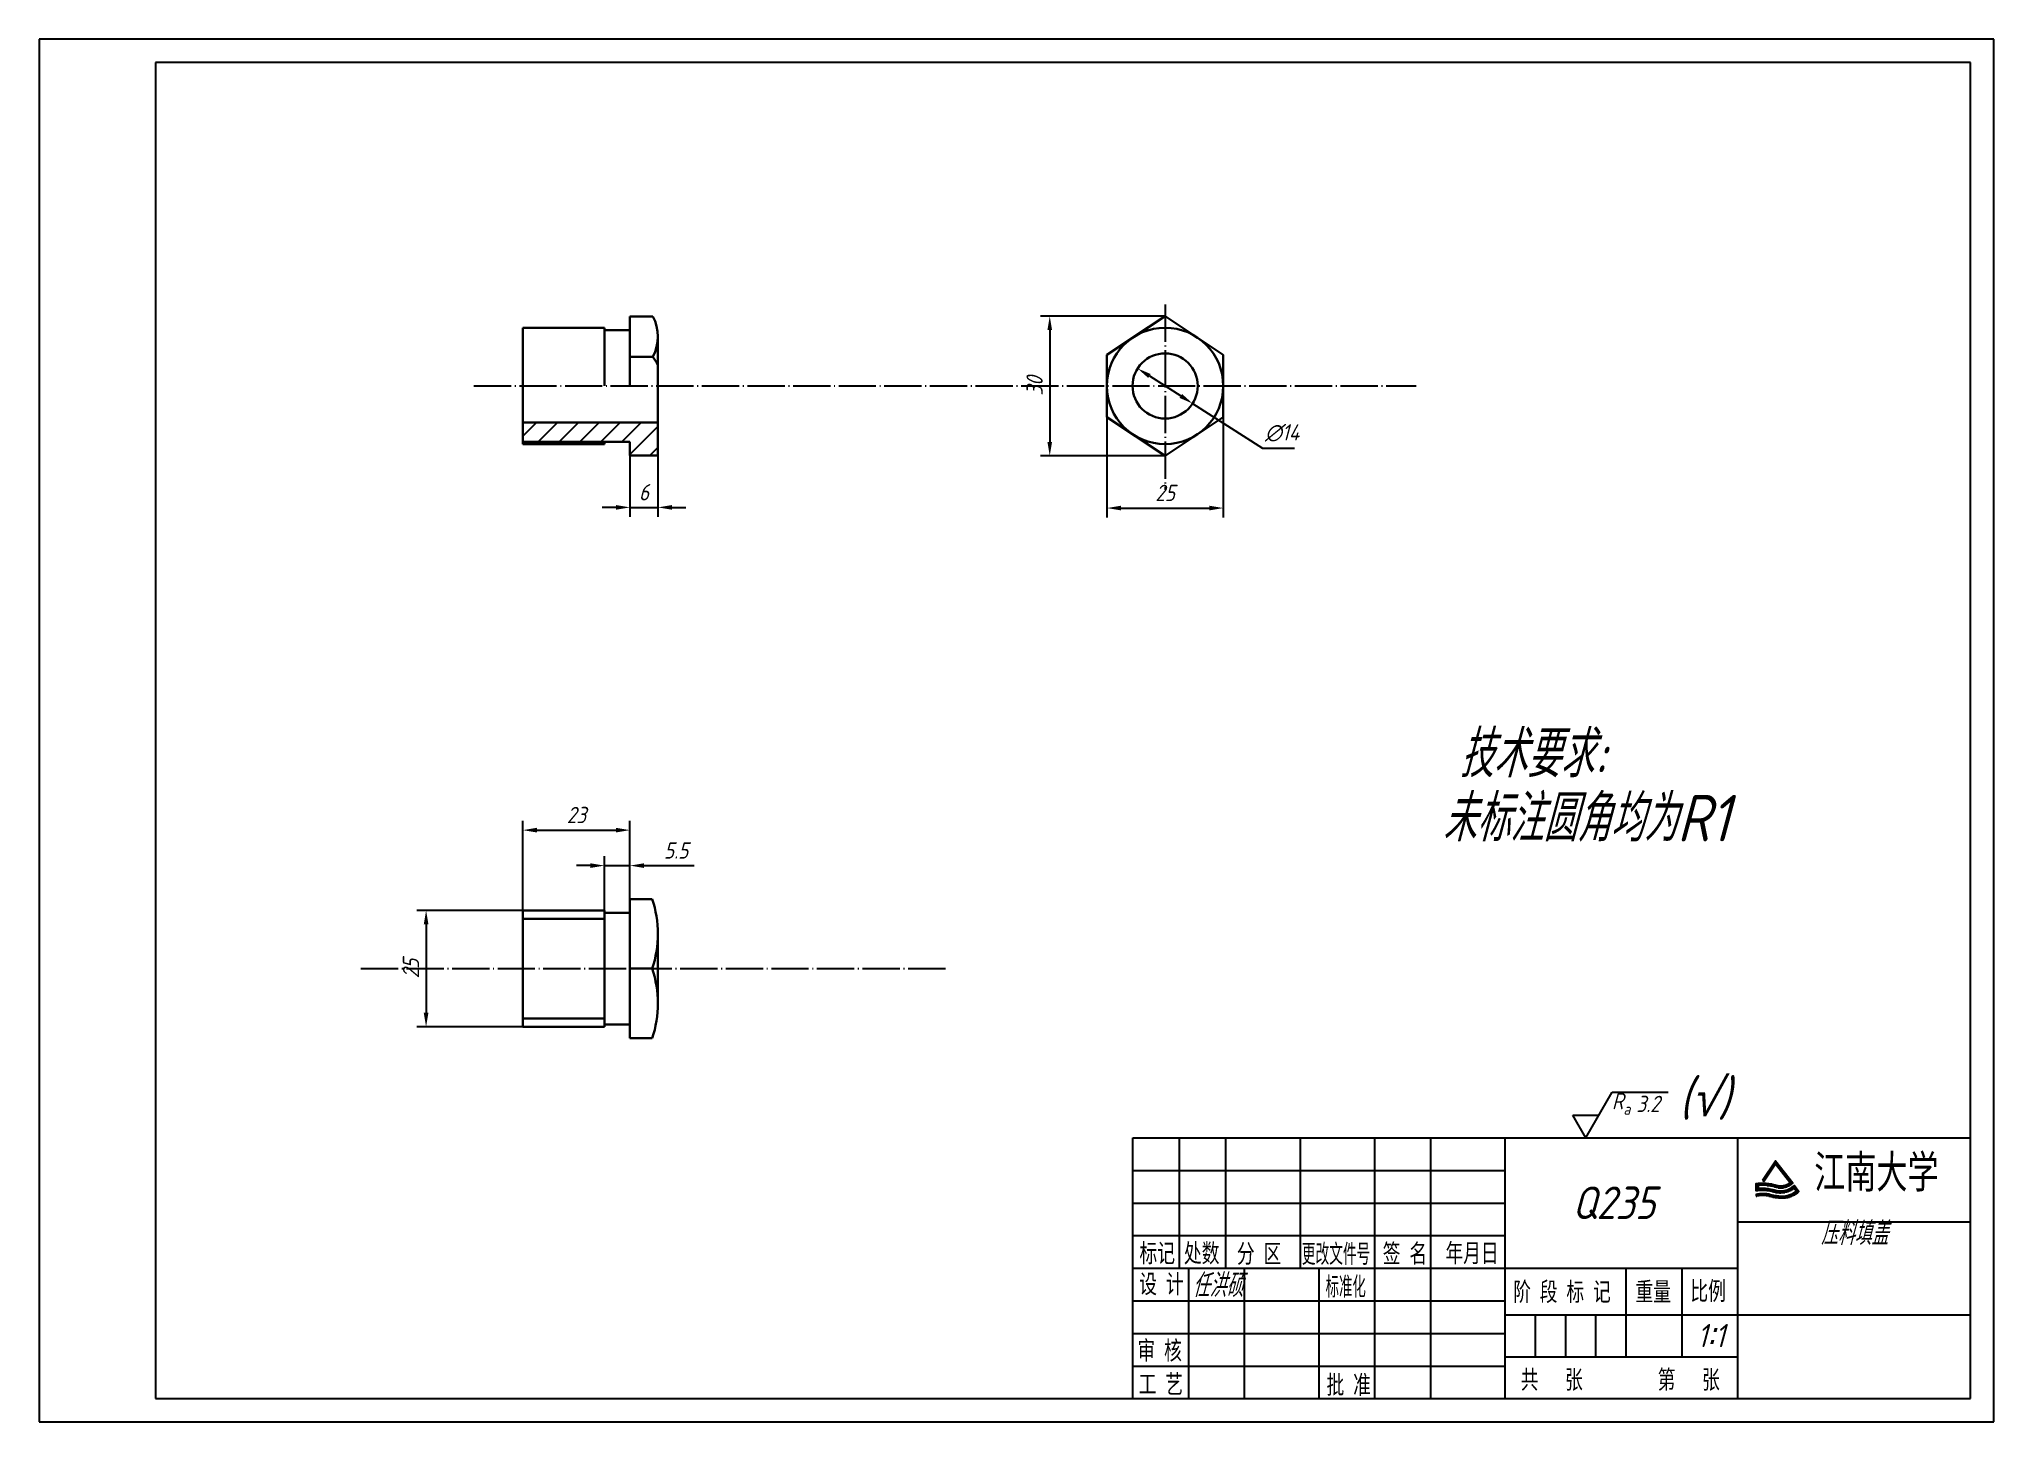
# Model space of a CAD drawing. Header units: millimetres. Extents: x 0 to 420, y 0 to 297.
import ezdxf
from ezdxf.enums import TextEntityAlignment as Align

# ---------------------------------------------------------------- set-up
doc = ezdxf.new("R2010")
doc.units = ezdxf.units.MM
doc.linetypes.add('点画线-25', pattern=[9.8, 8, -0.8, 0.2, -0.8])
for name, color, linetype, lineweight in [('剖面符号', 6, 'Continuous', 25), ('粗实线', 7, 'Continuous', 30), ('细点画线', 1, '点画线-25', 25)]:
    doc.layers.add(name, color=color, linetype=linetype, lineweight=lineweight)
for name, color, linetype in [('图框标题栏-文字', 4, 'Continuous'), ('图框标题栏-粗线', 7, 'Continuous'), ('图框标题栏-细线', 3, 'Continuous'), ('尺寸', 2, 'Continuous'), ('文字及注释', 4, 'Continuous')]:
    doc.layers.add(name, color=color, linetype=linetype)
doc.styles.add('工程字', font='gbeitc.shx', dxfattribs={"bigfont": 'gbcbig.shx'})
doc.styles.add('长仿宋字', font='simfang.ttf', dxfattribs={"width": 0.7})
doc.dimstyles.new('GB', dxfattribs={"dimtxt": 3.5, "dimasz": 3, "dimexe": 2, "dimexo": 0, "dimgap": 1.5, "dimtad": 1, "dimdec": 3, "dimdsep": 46, "dimtxsty": '工程字', "dimcen": 0, "dimclrd": 256, "dimclre": 256, "dimclrt": 256, "dimadec": 1, "dimazin": 2, "dimtp": 0.21, "dimtm": 0.25, "dimtfac": 0.7, "dimtdec": 3, "dimtmove": 0, "dimatfit": 3, "dimfxl": 1, "dimtzin": 0, "dimlwd": -1, "dimlwe": -1, "dimarcsym": 0})
doc.dimstyles.new('GB$3', dxfattribs={"dimtxt": 3.5, "dimasz": 3, "dimexe": 2, "dimexo": 0, "dimgap": 1.5, "dimtad": 1, "dimtoh": 1, "dimdec": 3, "dimdsep": 46, "dimtxsty": '工程字', "dimcen": 0, "dimclrd": 256, "dimclre": 256, "dimclrt": 256, "dimadec": 1, "dimazin": 2, "dimtp": 0.21, "dimtm": 0.25, "dimtfac": 0.7, "dimtdec": 3, "dimtmove": 0, "dimatfit": 2, "dimfxl": 1, "dimtzin": 0, "dimlwd": -1, "dimlwe": -1, "dimarcsym": 0})

# ---------------------------------------------------------------- blocks, each defined once
blk = doc.blocks.new('标题栏填写')
at = {"layer": '文字及注释', "style": '工程字'}
for tag, height, p in [('材料', 7, (103.3, 38.56)), ('名称', 10, (153.9, 23.81)), ('设计', 5, (18.2, 21.83)), ('比例', 5, (124.2, 11.04)), ('图号', 7, (153.44, 4.15))]:
    blk.add_attdef(tag, text='', height=height, dxfattribs=at).set_placement(p, align=Align.CENTER)
blk = doc.blocks.new('*D13')
at = {"layer": 'Defpoints', "color": 0, "transparency": 16777216}
for p in [(241.93, 237.5), (217.14, 207.5), (241.93, 207.5)]:
    blk.add_point(p, dxfattribs=at)
at = {"layer": '尺寸', "transparency": 16777216}
for p, q in [((241.93, 237.5), (215.14, 237.5)), ((217.14, 234.5), (217.14, 210.5)), ((241.93, 207.5), (215.14, 207.5))]:
    blk.add_line(p, q, dxfattribs=at)
for points in [[(216.64, 234.5), (217.64, 234.5), (217.14, 237.5)], [(216.64, 210.5), (217.64, 210.5), (217.14, 207.5)]]:
    blk.add_solid(points, dxfattribs=at)
at = {"layer": '尺寸', "transparency": 16777216, "insert": (213.89, 222.5), "char_height": 3.5, "attachment_point": 5, "rotation": 90, "style": '工程字'}
blk.add_mtext('30', dxfattribs=at)
blk = doc.blocks.new('*D14')
at = {"layer": 'Defpoints', "color": 0, "transparency": 16777216}
for p in [(236.02, 226.26), (247.83, 218.74)]:
    blk.add_point(p, dxfattribs=at)
at = {"layer": '尺寸', "transparency": 16777216}
for p, q in [((238.55, 224.65), (245.3, 220.35)), ((247.83, 218.74), (262.86, 209.17)), ((262.86, 209.17), (269.76, 209.17))]:
    blk.add_line(p, q, dxfattribs=at)
for points in [[(238.82, 225.07), (238.29, 224.23), (236.02, 226.26)], [(245.57, 220.78), (245.03, 219.93), (247.83, 218.74)]]:
    blk.add_solid(points, dxfattribs=at)
at = {"layer": '尺寸', "transparency": 16777216, "insert": (267.06, 212.42), "char_height": 3.5, "attachment_point": 5, "style": '工程字'}
blk.add_mtext('∅14', dxfattribs=at)
blk = doc.blocks.new('*D15')
at = {"layer": 'Defpoints', "color": 0, "transparency": 16777216}
for p in [(126.95, 207.55), (132.95, 207.55), (132.95, 196.42)]:
    blk.add_point(p, dxfattribs=at)
at = {"layer": '尺寸', "transparency": 16777216}
for p, q in [((126.95, 207.55), (126.95, 194.42)), ((132.95, 207.55), (132.95, 194.42)), ((123.95, 196.42), (120.95, 196.42)), ((126.95, 196.42), (132.95, 196.42)), ((135.95, 196.42), (138.95, 196.42))]:
    blk.add_line(p, q, dxfattribs=at)
for points in [[(123.95, 196.92), (123.95, 195.92), (126.95, 196.42)], [(135.95, 196.92), (135.95, 195.92), (132.95, 196.42)]]:
    blk.add_solid(points, dxfattribs=at)
at = {"layer": '尺寸', "transparency": 16777216, "insert": (129.95, 199.67), "char_height": 3.5, "attachment_point": 5, "style": '工程字'}
blk.add_mtext('6', dxfattribs=at)
blk = doc.blocks.new('*D16')
at = {"layer": 'Defpoints', "color": 0, "transparency": 16777216}
for p in [(126.95, 127.1), (103.95, 109.86), (126.95, 109.86)]:
    blk.add_point(p, dxfattribs=at)
at = {"layer": '尺寸', "transparency": 16777216}
for p, q in [((103.95, 109.86), (103.95, 129.1)), ((106.95, 127.1), (123.95, 127.1)), ((126.95, 109.86), (126.95, 129.1))]:
    blk.add_line(p, q, dxfattribs=at)
for points in [[(106.95, 127.6), (106.95, 126.6), (103.95, 127.1)], [(123.95, 127.6), (123.95, 126.6), (126.95, 127.1)]]:
    blk.add_solid(points, dxfattribs=at)
at = {"layer": '尺寸', "transparency": 16777216, "insert": (115.45, 130.35), "char_height": 3.5, "attachment_point": 5, "style": '工程字'}
blk.add_mtext('23', dxfattribs=at)
blk = doc.blocks.new('*D17')
at = {"layer": 'Defpoints', "color": 0, "transparency": 16777216}
for p in [(126.95, 119.48), (121.45, 109.86), (126.95, 109.86)]:
    blk.add_point(p, dxfattribs=at)
at = {"layer": '尺寸', "transparency": 16777216}
for p, q in [((118.45, 119.48), (115.45, 119.48)), ((121.45, 109.86), (121.45, 121.48)), ((121.45, 119.48), (126.95, 119.48)), ((126.95, 109.86), (126.95, 121.48)), ((129.95, 119.48), (140.76, 119.48))]:
    blk.add_line(p, q, dxfattribs=at)
for points in [[(118.45, 119.98), (118.45, 118.98), (121.45, 119.48)], [(129.95, 119.98), (129.95, 118.98), (126.95, 119.48)]]:
    blk.add_solid(points, dxfattribs=at)
at = {"layer": '尺寸', "transparency": 16777216, "insert": (136.85, 122.73), "char_height": 3.5, "attachment_point": 5, "style": '工程字'}
blk.add_mtext('5.5', dxfattribs=at)
blk = doc.blocks.new('*D18')
at = {"layer": 'Defpoints', "color": 0, "transparency": 16777216}
for p in [(103.95, 109.86), (83.15, 84.86), (103.95, 84.86)]:
    blk.add_point(p, dxfattribs=at)
at = {"layer": '尺寸', "transparency": 16777216}
for p, q in [((103.95, 109.86), (81.15, 109.86)), ((83.15, 106.86), (83.15, 87.86)), ((103.95, 84.86), (81.15, 84.86))]:
    blk.add_line(p, q, dxfattribs=at)
for points in [[(82.65, 106.86), (83.65, 106.86), (83.15, 109.86)], [(82.65, 87.86), (83.65, 87.86), (83.15, 84.86)]]:
    blk.add_solid(points, dxfattribs=at)
at = {"layer": '尺寸', "transparency": 16777216, "insert": (79.9, 97.36), "char_height": 3.5, "attachment_point": 5, "rotation": 90, "style": '工程字'}
blk.add_mtext('25', dxfattribs=at)
blk = doc.blocks.new('*D19')
at = {"layer": 'Defpoints', "color": 0, "transparency": 16777216}
for p in [(229.43, 215.79), (254.43, 215.79), (254.43, 196.28)]:
    blk.add_point(p, dxfattribs=at)
at = {"layer": '尺寸', "transparency": 16777216}
for p, q in [((229.43, 215.79), (229.43, 194.28)), ((254.43, 215.79), (254.43, 194.28)), ((232.43, 196.28), (251.43, 196.28))]:
    blk.add_line(p, q, dxfattribs=at)
for points in [[(232.43, 196.78), (232.43, 195.78), (229.43, 196.28)], [(251.43, 196.78), (251.43, 195.78), (254.43, 196.28)]]:
    blk.add_solid(points, dxfattribs=at)
at = {"layer": '尺寸', "transparency": 16777216, "insert": (241.93, 199.53), "char_height": 3.5, "attachment_point": 5, "style": '工程字'}
blk.add_mtext('25', dxfattribs=at)
blk = doc.blocks.new('粗糙度')
at = {"layer": '文字及注释'}
for p, q in [((0, 0), (5.66, 9.8)), ((5.66, 9.8), (17.66, 9.8)), ((0, 0), (-2.83, 4.9)), ((-2.83, 4.9), (2.83, 4.9))]:
    blk.add_line(p, q, dxfattribs=at)
at = {"layer": '文字及注释', "insert": (7.54, 7.3), "char_height": 3.5, "attachment_point": 5, "style": '工程字'}
blk.add_mtext_dynamic_manual_height_columns('\\A1;R{\\H0.7x;\\S^ a;}', width=8.6603, gutter_width=25, heights=[0], dxfattribs=at)
at = {"layer": '文字及注释', "style": '工程字'}
blk.add_attdef('CCD', text='', height=3.5, dxfattribs=at).set_placement((13.32, 7.3), align=Align.MIDDLE)

msp = doc.modelspace()

# ---------------------------------------------------------------- hatches: boundary and pattern name
at = {"layer": '剖面符号'}
h = msp.add_hatch(dxfattribs=at)
h.set_pattern_fill('ANSI31', color=256)
h.paths.add_polyline_path([(132.9482, 211.9029), (132.9482, 214.6575), (103.9482, 214.6575), (103.9482, 210.0023), (121.4482, 210.0023), (121.4482, 210.5023), (126.9482, 210.5023), (126.9482, 210.0023), (126.9482, 207.5535), (131.8755, 207.5535), (132.9482, 207.5535)])

# ---------------------------------------------------------------- linework, layer by layer
at = {"layer": '图框标题栏-文字'}
for p, q in [((372.0604, 54.6), (372.5917, 54.6)), ((372.1281, 54.7), (372.6594, 54.7)), ((372.1958, 54.8), (372.7271, 54.8)), ((372.2635, 54.9), (372.7948, 54.9)), ((372.3312, 55), (372.8625, 55)), ((372.3988, 55.1), (372.9301, 55.1)), ((372.4665, 55.2), (372.9978, 55.2)), ((372.5342, 55.3), (373.0655, 55.3)), ((372.6019, 55.4), (373.6166, 55.4)), ((372.6696, 55.5), (373.5388, 55.5)), ((372.7372, 55.6), (373.4609, 55.6)), ((372.8049, 55.7), (373.3831, 55.7)), ((372.8726, 55.8), (373.3052, 55.8)), ((372.9403, 55.9), (373.2274, 55.9)), ((373.008, 56), (373.1495, 56)), ((373.1369, 55.3), (373.6945, 55.3)), ((373.2147, 55.2), (373.7723, 55.2)), ((373.2926, 55.1), (373.8502, 55.1)), ((373.3704, 55), (373.928, 55)), ((373.4483, 54.9), (374.0059, 54.9)), ((373.5261, 54.8), (374.0837, 54.8)), ((373.6039, 54.7), (374.1616, 54.7)), ((373.6818, 54.6), (374.2394, 54.6)), ((368.907, 51.1), (372.2712, 51.1)), ((368.907, 51), (372.7171, 51)), ((368.907, 50.9), (373.0871, 50.9)), ((368.907, 50.8), (369.4485, 50.8)), ((368.907, 50.7), (369.347, 50.7)), ((368.907, 50.6), (369.347, 50.6)), ((368.907, 50.5), (369.347, 50.5)), ((368.907, 50.4), (369.347, 50.4)), ((369.0844, 51.2), (371.6728, 51.2)), ((370.2521, 51.9281), (370.6165, 51.6814)), ((370.2935, 51.9), (370.7644, 51.9)), ((370.3008, 52), (370.8321, 52)), ((370.3684, 52.1), (370.8997, 52.1)), ((370.4361, 52.2), (370.9674, 52.2)), ((370.4413, 51.8), (370.6967, 51.8)), ((370.5038, 52.3), (371.0351, 52.3)), ((370.5715, 52.4), (371.1028, 52.4)), ((370.589, 51.7), (370.629, 51.7)), ((370.6392, 52.5), (371.1705, 52.5)), ((370.7068, 52.6), (371.2381, 52.6)), ((370.7745, 52.7), (371.3058, 52.7)), ((370.8422, 52.8), (371.3735, 52.8)), ((370.9099, 52.9), (371.4412, 52.9)), ((370.9776, 53), (371.5089, 53)), ((371.0452, 53.1), (371.5765, 53.1)), ((371.1129, 53.2), (371.6442, 53.2)), ((371.1806, 53.3), (371.7119, 53.3)), ((371.2483, 53.4), (371.7796, 53.4)), ((371.3087, 50.8), (373.4191, 50.8)), ((371.316, 53.5), (371.8473, 53.5)), ((371.3836, 53.6), (371.9149, 53.6)), ((371.4513, 53.7), (371.9826, 53.7)), ((371.519, 53.8), (372.0503, 53.8)), ((371.5867, 53.9), (372.118, 53.9)), ((371.6544, 54), (372.1857, 54)), ((371.722, 54.1), (372.2533, 54.1)), ((371.7897, 54.2), (372.321, 54.2)), ((371.8574, 54.3), (372.3887, 54.3)), ((371.9251, 54.4), (372.4564, 54.4)), ((371.9928, 54.5), (372.5241, 54.5)), ((372.0194, 50.7), (374.0658, 50.7)), ((372.4997, 50.6), (375.7489, 50.6)), ((372.8858, 50.5), (375.5167, 50.5)), ((373.2154, 50.4), (375.2228, 50.4)), ((373.7596, 54.5), (374.3172, 54.5)), ((373.8375, 54.4), (374.3951, 54.4)), ((373.9153, 54.3), (374.4729, 54.3)), ((373.9932, 54.2), (374.5508, 54.2)), ((374.071, 54.1), (374.6286, 54.1)), ((374.1489, 54), (374.7065, 54)), ((374.2267, 53.9), (374.7843, 53.9)), ((374.3046, 53.8), (374.8622, 53.8)), ((374.3725, 50.7), (375.9444, 50.7)), ((374.3824, 53.7), (374.94, 53.7)), ((374.4603, 53.6), (375.0179, 53.6)), ((374.5381, 53.5), (375.0957, 53.5)), ((374.616, 53.4), (375.1736, 53.4)), ((374.6938, 53.3), (375.2514, 53.3)), ((374.7716, 53.2), (375.3293, 53.2)), ((374.8495, 53.1), (375.4071, 53.1)), ((374.9273, 53), (375.4849, 53)), ((375.0052, 52.9), (375.5628, 52.9)), ((375.0191, 50.8), (376.1147, 50.8)), ((375.083, 52.8), (375.6406, 52.8)), ((375.1609, 52.7), (375.7185, 52.7)), ((375.2387, 52.6), (375.7963, 52.6)), ((375.3166, 52.5), (375.8742, 52.5)), ((375.331, 50.9), (376.266, 50.9)), ((375.3944, 52.4), (375.952, 52.4)), ((375.4723, 52.3), (376.0299, 52.3)), ((375.5501, 52.2), (376.1077, 52.2)), ((375.5655, 51), (376.4022, 51)), ((375.628, 52.1), (376.1856, 52.1)), ((375.7058, 52), (376.2634, 52)), ((375.7583, 51.1), (376.5262, 51.1)), ((375.7837, 51.9), (376.3413, 51.9)), ((375.8615, 51.8), (376.4191, 51.8)), ((375.9237, 51.2), (376.6396, 51.2)), ((375.9394, 51.7), (376.497, 51.7)), ((376.0172, 51.6), (376.5748, 51.6)), ((376.069, 51.3), (376.7441, 51.3)), ((376.095, 51.5), (376.6527, 51.5)), ((376.1729, 51.4), (376.7305, 51.4)), ((376.6769, 50.4), (377.4598, 50.4)), ((376.8264, 50.5), (377.3889, 50.5)), ((376.9647, 50.6), (377.318, 50.6)), ((377.0933, 50.7), (377.247, 50.7)), ((368.907, 50.3), (369.347, 50.3)), ((368.907, 50.2), (369.347, 50.2)), ((368.907, 50.1), (371.5633, 50.1)), ((368.907, 50), (372.1082, 50)), ((368.907, 49.9), (372.5144, 49.9)), ((368.907, 49.8), (372.8422, 49.8)), ((368.907, 49.7), (369.2868, 49.7)), ((368.907, 48.9046), (368.907, 48.4649)), ((368.907, 48.9), (371.8727, 48.9)), ((368.907, 48.8), (372.2679, 48.8)), ((368.907, 48.7), (372.7297, 48.7)), ((368.907, 48.6), (369.6003, 48.6)), ((368.907, 48.5), (369.0497, 48.5)), ((369.3544, 49), (371.4073, 49)), ((371.1029, 48.6), (373.2955, 48.6)), ((371.2373, 49.7), (373.3098, 49.7)), ((371.6535, 48.5), (374.0947, 48.5)), ((371.8701, 49.6), (376.0941, 49.6)), ((372.0489, 48.4), (376.364, 48.4)), ((372.3116, 49.5), (375.8344, 49.5)), ((372.4895, 48.3), (376.0758, 48.3)), ((372.6378, 49.4), (375.522, 49.4)), ((373.0145, 48.2), (375.7204, 48.2)), ((373.0499, 49.3), (375.1099, 49.3)), ((373.6615, 50.3), (374.7768, 50.3)), ((373.7009, 48.1), (375.217, 48.1)), ((373.9313, 49.2), (374.2284, 49.2)), ((374.85, 49.7), (376.3195, 49.7)), ((374.8686, 48.5), (376.6111, 48.5)), ((375.3176, 49.8), (376.5201, 49.8)), ((375.4989, 48.6), (376.8295, 48.6)), ((375.6453, 49.9), (376.7016, 49.9)), ((375.8802, 48.7), (377.0263, 48.7)), ((375.91, 50), (376.8678, 50)), ((376.1361, 50.1), (377.0212, 50.1)), ((376.1775, 48.8), (377.2059, 48.8)), ((376.3353, 50.2), (377.6017, 50.2)), ((376.4276, 48.9), (377.3715, 48.9)), ((376.5142, 50.3), (377.5308, 50.3)), ((376.646, 49), (377.5253, 49)), ((376.8412, 49.1), (377.6689, 49.1)), ((377.0183, 49.2), (377.8036, 49.2)), ((377.1332, 50.1), (377.6727, 50.1)), ((377.1807, 49.3), (377.9304, 49.3)), ((377.2041, 50), (377.7436, 50)), ((377.2751, 49.9), (377.8145, 49.9)), ((377.3309, 49.4), (378.0501, 49.4)), ((377.346, 49.8), (377.8855, 49.8)), ((377.4169, 49.7), (377.9564, 49.7)), ((377.4706, 49.5), (378.0983, 49.5)), ((377.4879, 49.6), (378.0274, 49.6))]:
    msp.add_line(p, q, dxfattribs=at)
for points in [[(370.2521, 51.9281), (373.0738, 56.0973), (376.78, 51.3364, -0.28909601), (373.0691, 50.4462, 0.10228388), (369.347, 50.7892), (369.347, 50.1495, -0.09119522), (372.4928, 49.9075, 0.26613454), (377.1902, 50.7801), (378.1236, 49.4643, -0.18412464), (374.3616, 48.036, -0.04444823), (371.8909, 48.4395, 0.1319438), (368.907, 48.4649, 0.1319438)], [(368.907, 48.9046, -0.1312527), (372.0031, 48.865, 0.04409725), (374.3777, 48.476, 0.16392967), (377.5281, 49.5433), (377.0964, 50.1519, -0.24095199), (372.3643, 49.4864, 0.10564743), (368.907, 49.646), (368.907, 51.1744, -0.11278445), (373.2043, 50.865, 0.25699814), (376.1828, 51.3872), (373.0987, 55.349), (370.6165, 51.6814)]]:
    msp.add_lwpolyline(points, format="xyb", dxfattribs=at)
at = {"layer": '图框标题栏-粗线'}
for p, q in [((415, 292), (25, 292)), ((25, 292), (25, 5)), ((415, 5), (415, 292)), ((235, 61), (415, 61)), ((235, 5), (235, 61)), ((245, 33), (245, 61)), ((255, 33), (255, 61)), ((271, 33), (271, 61)), ((287, 5), (287, 61)), ((299, 5), (299, 61)), ((315, 5), (315, 61)), ((365, 5), (365, 61)), ((415, 5), (415, 61)), ((365, 43), (415, 43)), ((235, 40), (315, 40)), ((235, 33), (365, 33)), ((247, 5), (247, 33)), ((259, 5), (259, 33)), ((275, 5), (275, 33)), ((341, 14), (341, 33)), ((353, 14), (353, 33)), ((235, 26), (315, 26)), ((315, 23), (415, 23)), ((315, 14), (365, 14)), ((25, 5), (415, 5)), ((235, 5), (415, 5))]:
    msp.add_line(p, q, dxfattribs=at)
at = {"layer": '图框标题栏-细线'}
for p, q in [((420, 297), (0, 297)), ((0, 297), (0, 0)), ((420, 0), (420, 297)), ((235, 54), (315, 54)), ((235, 47), (315, 47)), ((321.5, 14), (321.5, 23)), ((328, 14), (328, 23)), ((334.5, 14), (334.5, 23)), ((235, 19), (315, 19)), ((235, 12), (315, 12)), ((0, 0), (420, 0))]:
    msp.add_line(p, q, dxfattribs=at)
at = {"layer": '粗实线'}
for p, q in [((126.9482, 235.0023), (126.9482, 237.4512)), ((126.9482, 237.4512), (131.8755, 237.4512)), ((241.928, 237.5023), (229.428, 229.2108)), ((241.928, 237.5023), (235.0184, 232.919)), ((241.928, 237.5023), (254.428, 229.2108)), ((103.9482, 222.5023), (103.9482, 235.0023)), ((103.9482, 235.0023), (121.4482, 235.0023)), ((103.9482, 222.5023), (103.9482, 235.0023)), ((121.4482, 235.0023), (121.4482, 222.5023)), ((121.4482, 234.5023), (126.9482, 234.5023)), ((126.9482, 235.0023), (126.9482, 222.5023)), ((132.9482, 233.1018), (132.9482, 228.7523)), ((121.4482, 222.5023), (121.4482, 227.5023)), ((126.9482, 228.7523), (131.8755, 228.7523)), ((132.9482, 228.7523), (132.9482, 222.5023)), ((229.428, 222.5023), (229.428, 229.2108)), ((254.428, 222.5023), (254.428, 229.2108)), ((103.9482, 222.5023), (103.9482, 210.0023)), ((132.9482, 216.2523), (132.9482, 222.5023)), ((229.428, 222.5023), (229.428, 215.7939)), ((254.428, 222.5023), (254.428, 215.7939)), ((103.9482, 214.6575), (132.9482, 214.6575)), ((132.9482, 211.9029), (132.9482, 216.2523)), ((241.928, 207.5023), (229.428, 215.7939)), ((241.928, 207.5023), (254.428, 215.7939)), ((103.9482, 210.5023), (121.4482, 210.5023)), ((103.9482, 210.0023), (121.4482, 210.0023)), ((121.4482, 210.5023), (126.9482, 210.5023)), ((121.4482, 210.5023), (121.4482, 210.0023)), ((126.9482, 210.5023), (126.9482, 210.0023)), ((126.9482, 210.0023), (126.9482, 207.5535)), ((132.9482, 211.9029), (132.9482, 207.5535)), ((126.9482, 207.5535), (131.8755, 207.5535)), ((132.9482, 207.5535), (131.8755, 207.5535)), ((103.9482, 97.3561), (103.9482, 109.8561)), ((103.9482, 109.8561), (121.4482, 109.8561)), ((103.9482, 97.3561), (103.9482, 109.8561)), ((121.4482, 109.8561), (121.4482, 97.3561)), ((121.4482, 109.3561), (126.9482, 109.3561)), ((126.9482, 109.8561), (126.9482, 112.3049)), ((126.9482, 112.3049), (131.7299, 112.3049)), ((126.9482, 109.8561), (126.9482, 97.3561)), ((103.9482, 108.0684), (121.4482, 108.0684)), ((121.4482, 97.3561), (121.4482, 102.3561)), ((132.9482, 104.8305), (132.9482, 97.3561)), ((103.9482, 97.3561), (103.9482, 84.8561)), ((121.4482, 97.3561), (121.4482, 85.3561)), ((126.9482, 97.3561), (126.9482, 85.3561)), ((131.7299, 97.3561), (126.9482, 97.3561)), ((132.9482, 97.3561), (132.9482, 89.8816)), ((103.9482, 86.6437), (121.4482, 86.6437)), ((103.9482, 84.8561), (121.4482, 84.8561)), ((121.4482, 85.3561), (126.9482, 85.3561)), ((121.4482, 85.3561), (121.4482, 84.8561)), ((126.9482, 85.3561), (126.9482, 84.8561)), ((126.9482, 84.8561), (126.9482, 82.4072)), ((126.9482, 82.4072), (131.7299, 82.4072))]:
    msp.add_line(p, q, dxfattribs=at)
for radius in [12.5, 7]:
    msp.add_circle((241.928, 222.5023), radius, dxfattribs=at)
for centre, radius, start, end in [((123.5944, 233.1018), 9.3538, 332.290348, 27.709652), ((123.5944, 222.5023), 10.3749, 25.633563, 37.043162), ((109.4116, 104.8305), 23.5366, 341.484191, 18.515809), ((109.4116, 89.8816), 23.5366, 341.484191, 18.515809)]:
    msp.add_arc(centre, radius, start, end, dxfattribs=at)
at = {"layer": '细点画线'}
for p, q in [((241.928, 239.9823), (241.928, 200.1721)), ((93.4024, 222.5023), (295.8389, 222.5023)), ((69.1363, 97.3561), (194.8209, 97.3561))]:
    msp.add_line(p, q, dxfattribs=at)

# ---------------------------------------------------------------- block references
at = {"layer": '尺寸'}
msp.add_blockref('粗糙度', (332.3569, 61), dxfattribs=at).add_auto_attribs({'CCD': '3.2'})
at = {"layer": '粗实线'}
msp.add_blockref('标题栏填写', (235, 5), dxfattribs=at).add_auto_attribs({'设计': '任洪硕', '材料': 'Q235', '比例': '1∶1'})

# ---------------------------------------------------------------- texts
at = {"layer": '图框标题栏-文字', "style": '长仿宋字', "width": 0.7}
for s, p in [('标记', (236.4239, 34.2605)), ('处数', (245.9692, 34.2775)), ('分 区', (257.3502, 34.159)), ('签 名', (288.6942, 34.1856)), ('年月日', (302.1539, 34.2967)), ('设 计', (236.3665, 27.6438)), ('阶 段 标 记', (316.6984, 25.9853)), ('重量', (342.9786, 25.9993)), ('比例', (354.79, 26.1497)), ('审 核', (235.9902, 13.3764)), ('工 艺', (236.2357, 6.1349)), ('批 准', (276.5974, 6.0133)), ('共   张', (318.3289, 7.1248)), ('第   张', (347.7605, 7.1248))]:
    msp.add_text(s, height=4, dxfattribs=at).set_placement(p)
at = {"layer": '图框标题栏-文字', "style": '长仿宋字'}
for s, width, p, p2 in [('更改文件号', 0.502639, (271.3148, 34.154), (286.0205, 34.154)), ('标准化', 0.491894, (276.4157, 27.1349), (285.0506, 27.1349))]:
    msp.add_text(s, height=4, dxfattribs=dict(at, width=width)).set_placement(p, p2, align=Align.FIT)
at = {"layer": '图框标题栏-文字', "insert": (381.3851, 57.2185), "char_height": 7, "width": 33.615218, "attachment_point": 1, "style": '长仿宋字'}
msp.add_mtext('江南大学', dxfattribs=at)
at = {"layer": '文字及注释', "style": '工程字'}
for s, p in [('技术要求:', (305.144, 138.4663)), ('未标注圆角均为R1', (301.5063, 124.6829))]:
    msp.add_text(s, height=10, dxfattribs=at).set_placement(p)
at = {"layer": '文字及注释', "insert": (365, 43), "char_height": 5, "attachment_point": 1, "style": '工程字'}
msp.add_mtext_dynamic_manual_height_columns('\\pxqc;压料填盖', width=50, gutter_width=25, heights=[11.6346], dxfattribs=at)
at = {"layer": '粗实线', "color": 4, "lineweight": -2, "style": '工程字'}
msp.add_text('(√)', height=8, dxfattribs=at).set_placement((352.3695, 65.6754))

# ---------------------------------------------------------------- dimensions: what is measured, and where the dimension line sits
at = {"layer": '尺寸'}
for base, p1, p2, picture, middle in [((217.143, 207.5023), (241.928, 237.5023), (241.928, 207.5023), '*D13', (213.893, 222.5023)), ((83.1529, 84.8561), (103.9482, 109.8561), (103.9482, 84.8561), '*D18', (79.9029, 97.3561))]:
    dim = msp.add_linear_dim(base=base, p1=p1, p2=p2, angle=90, dimstyle='GB', dxfattribs=at)
    dim.commit()
    dim.dimension.update_dxf_attribs({"geometry": picture, "text_midpoint": middle})
dim = msp.add_diameter_dim_2p(p1=(236.0239, 226.2629), p2=(247.8321, 218.7418), dimstyle='GB$3', dxfattribs=at)
dim.commit()
dim.dimension.update_dxf_attribs({"geometry": '*D14', "text_midpoint": (267.0587, 209.1695), "dimtype": 163})
for base, p1, p2, picture, middle in [((254.428, 196.2769), (229.428, 215.7939), (254.428, 215.7939), '*D19', (241.928, 199.5269)), ((132.9482, 196.4172), (126.9482, 207.5535), (132.9482, 207.5535), '*D15', (129.9482, 199.6672)), ((126.9482, 127.1036), (103.9482, 109.8561), (126.9482, 109.8561), '*D16', (115.4482, 130.3536)), ((126.9482, 119.4798), (121.4482, 109.8561), (126.9482, 109.8561), '*D17', (136.8545, 122.7298))]:
    dim = msp.add_linear_dim(base=base, p1=p1, p2=p2, dimstyle='GB', dxfattribs=at)
    dim.commit()
    dim.dimension.update_dxf_attribs({"geometry": picture, "text_midpoint": middle})

doc.saveas('drawing.dxf')
